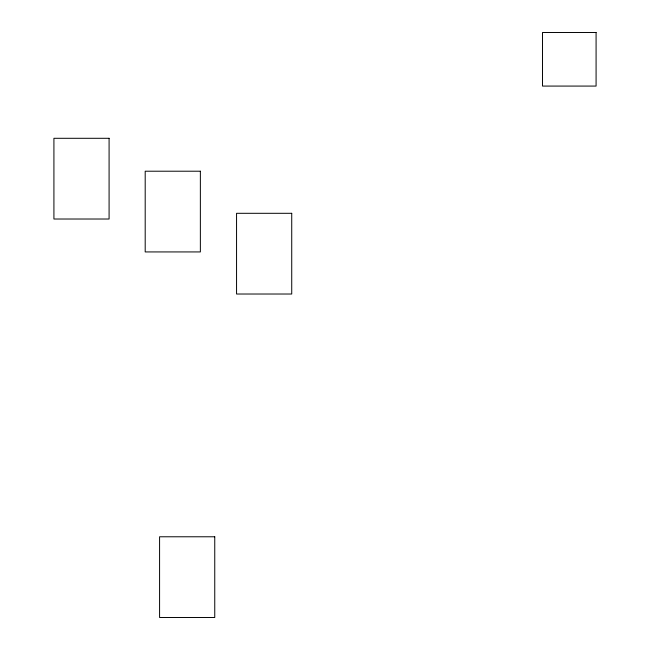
<?xml version="1.0" encoding="UTF-8"?>
<svg xmlns="http://www.w3.org/2000/svg" width="650" height="650" viewBox="0 0 650 650"><rect width="100%" height="100%" fill="white"/><g stroke="black" fill="none" stroke-linecap="round" stroke-linejoin="round"><path stroke-width="0.97" d="M596.082 32.5L542.498 32.5L542.498 86.076L596.082 86.076L596.082 32.5M109.086 138.296L53.917 138.296L53.917 219.018L109.086 219.018L109.086 138.296M200.362 171.21L145.194 171.21L145.194 251.932L200.362 251.932L200.362 171.21M291.728 213.306L236.559 213.306L236.559 294.019L291.728 294.019L291.728 213.306M214.752 536.778L159.583 536.778L159.583 617.5L214.752 617.5L214.752 536.778"/></g></svg>
